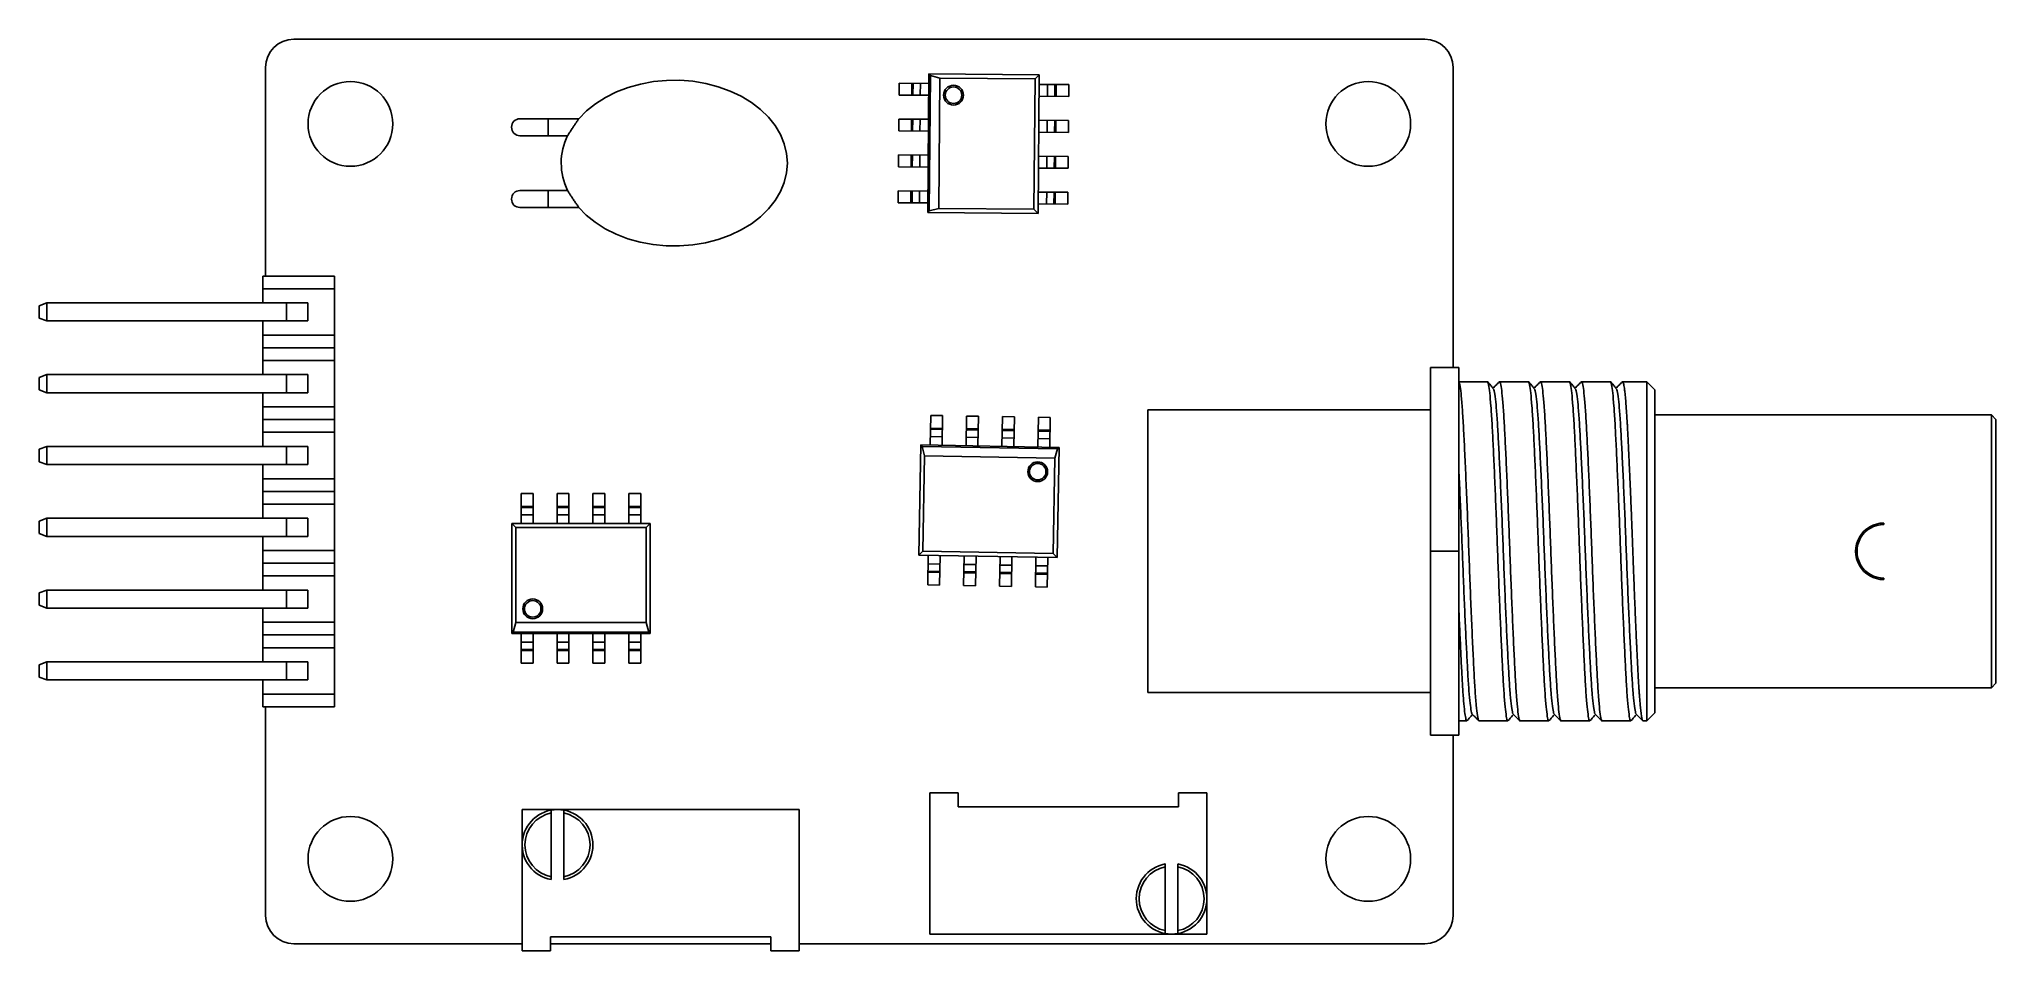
# Model space of a CAD drawing. Header units: millimetres. Extents: x -81 to -11.8, y -14.5 to 17.7.
import ezdxf

# ---------------------------------------------------------------- set-up
doc = ezdxf.new("R2010")
doc.units = ezdxf.units.MM

msp = doc.modelspace()

# ---------------------------------------------------------------- linework, layer by layer
at = {"color": 7, "linetype": 'Continuous', "lineweight": 25}
for p, q in [((-31.969, 17.748), (-71.969, 17.748)), ((-72.969, 16.748), (-72.969, 9.368)), ((-30.969, 6.128), (-30.969, 16.748)), ((-50.562, 15.771), (-50.558, 16.191)), ((-49.508, 16.182), (-50.558, 16.191)), ((-50.112, 15.767), (-50.108, 16.187)), ((-50.072, 15.767), (-50.068, 16.187)), ((-49.812, 15.765), (-49.808, 16.185)), ((-49.548, 11.617), (-49.505, 16.517)), ((-49.451, 16.462), (-49.505, 16.517)), ((-49.505, 16.517), (-45.605, 16.483)), ((-49.493, 11.671), (-49.451, 16.462)), ((-49.451, 16.462), (-49.119, 16.37)), ((-49.119, 16.37), (-49.159, 11.758)), ((-49.119, 16.37), (-45.75, 16.341)), ((-45.791, 11.728), (-45.75, 16.341)), ((-45.75, 16.341), (-45.605, 16.483)), ((-45.648, 11.583), (-45.605, 16.483)), ((-45.608, 16.148), (-44.558, 16.139)), ((-45.312, 15.726), (-45.308, 16.146)), ((-45.052, 15.723), (-45.048, 16.143)), ((-45.012, 15.723), (-45.008, 16.143)), ((-44.562, 15.719), (-44.558, 16.139)), ((-49.512, 15.762), (-50.562, 15.771)), ((-45.612, 15.728), (-44.562, 15.719)), ((-61.891, 14.932), (-63.971, 14.932)), ((-50.573, 14.501), (-50.569, 14.921)), ((-49.519, 14.912), (-50.569, 14.921)), ((-50.123, 14.497), (-50.119, 14.917)), ((-50.083, 14.497), (-50.079, 14.917)), ((-49.823, 14.495), (-49.819, 14.915)), ((-45.619, 14.878), (-44.569, 14.869)), ((-45.323, 14.456), (-45.319, 14.876)), ((-45.063, 14.453), (-45.059, 14.873)), ((-45.023, 14.453), (-45.019, 14.873)), ((-44.573, 14.449), (-44.569, 14.869)), ((-63.971, 14.332), (-62.287, 14.332)), ((-49.523, 14.492), (-50.573, 14.501)), ((-45.623, 14.458), (-44.573, 14.449)), ((-50.584, 13.231), (-50.58, 13.651)), ((-49.534, 13.222), (-50.584, 13.231)), ((-49.53, 13.642), (-50.58, 13.651)), ((-50.134, 13.228), (-50.13, 13.648)), ((-50.094, 13.227), (-50.09, 13.647)), ((-49.834, 13.225), (-49.83, 13.645)), ((-45.634, 13.188), (-44.584, 13.179)), ((-45.63, 13.608), (-44.581, 13.599)), ((-45.334, 13.186), (-45.331, 13.606)), ((-45.074, 13.183), (-45.071, 13.603)), ((-45.034, 13.183), (-45.031, 13.603)), ((-44.584, 13.179), (-44.581, 13.599)), ((-62.287, 12.392), (-63.971, 12.392)), ((-63.971, 11.792), (-61.893, 11.792)), ((-50.595, 11.962), (-50.591, 12.381)), ((-49.545, 11.952), (-50.595, 11.962)), ((-49.541, 12.372), (-50.591, 12.381)), ((-50.145, 11.958), (-50.141, 12.378)), ((-50.105, 11.957), (-50.101, 12.377)), ((-49.845, 11.955), (-49.841, 12.375)), ((-45.645, 11.918), (-44.595, 11.909)), ((-45.642, 12.338), (-44.592, 12.329)), ((-45.345, 11.916), (-45.342, 12.336)), ((-45.085, 11.913), (-45.082, 12.333)), ((-45.045, 11.913), (-45.042, 12.333)), ((-44.595, 11.909), (-44.592, 12.329)), ((-49.493, 11.671), (-49.548, 11.617)), ((-49.548, 11.617), (-45.648, 11.583)), ((-49.159, 11.758), (-49.493, 11.671)), ((-49.159, 11.758), (-45.791, 11.728)), ((-45.791, 11.728), (-45.648, 11.583)), ((-73.069, 9.368), (-73.069, 8.418)), ((-73.069, 9.368), (-70.529, 9.368)), ((-70.529, -5.872), (-70.529, 9.368)), ((-80.979, 8.318), (-80.709, 8.418)), ((-80.979, 7.878), (-80.979, 8.318)), ((-80.709, 8.418), (-80.709, 7.778)), ((-71.479, 8.418), (-80.709, 8.418)), ((-70.529, 8.918), (-73.069, 8.918)), ((-72.229, 7.778), (-72.229, 8.418)), ((-71.479, 8.418), (-71.479, 7.778)), ((-80.979, 7.878), (-80.709, 7.778)), ((-80.709, 7.778), (-71.479, 7.778)), ((-73.069, 7.778), (-73.069, 5.878)), ((-73.069, 7.278), (-70.529, 7.278)), ((-70.529, 6.828), (-73.069, 6.828)), ((-70.529, 6.378), (-73.069, 6.378)), ((-80.979, 5.778), (-80.709, 5.878)), ((-80.979, 5.338), (-80.979, 5.778)), ((-71.479, 5.878), (-80.709, 5.878)), ((-80.709, 5.878), (-80.709, 5.238)), ((-72.229, 5.238), (-72.229, 5.878)), ((-71.479, 5.878), (-71.479, 5.238)), ((-30.769, 6.128), (-31.769, 6.128)), ((-31.769, -6.872), (-31.769, 6.128)), ((-30.769, -6.872), (-30.769, 6.128)), ((-29.756, 5.628), (-30.769, 5.628)), ((-28.306, 5.628), (-29.323, 5.628)), ((-26.856, 5.628), (-27.873, 5.628)), ((-25.406, 5.628), (-26.423, 5.628)), ((-24.981, 5.622), (-24.976, 5.628)), ((-24.114, 5.628), (-24.973, 5.628)), ((-24.114, 5.628), (-24.114, -6.372)), ((-23.829, 5.343), (-24.114, 5.628)), ((-80.979, 5.338), (-80.709, 5.238)), ((-80.709, 5.238), (-71.479, 5.238)), ((-73.069, 5.238), (-73.069, 3.338)), ((-23.829, 5.343), (-23.829, -6.087)), ((-73.069, 4.738), (-70.529, 4.738)), ((-70.529, 4.288), (-73.069, 4.288)), ((-49.463, 3.386), (-49.444, 4.436)), ((-49.444, 4.436), (-49.024, 4.429)), ((-49.043, 3.379), (-49.024, 4.429)), ((-48.193, 3.364), (-48.175, 4.414)), ((-48.175, 4.414), (-47.755, 4.406)), ((-47.773, 3.357), (-47.755, 4.406)), ((-46.923, 3.342), (-46.905, 4.392)), ((-46.905, 4.392), (-46.485, 4.384)), ((-46.503, 3.334), (-46.485, 4.384)), ((-45.653, 3.32), (-45.635, 4.369)), ((-45.635, 4.369), (-45.215, 4.362)), ((-45.233, 3.312), (-45.215, 4.362)), ((-41.769, -5.372), (-41.769, 4.628)), ((-41.769, 4.628), (-31.769, 4.628)), ((-11.929, 4.453), (-23.829, 4.453)), ((-11.929, -5.197), (-11.929, 4.453)), ((-11.769, 4.293), (-11.929, 4.453)), ((-11.769, -5.037), (-11.769, 4.293)), ((-70.529, 3.838), (-73.069, 3.838)), ((-49.457, 3.686), (-49.037, 3.679)), ((-49.453, 3.946), (-49.033, 3.939)), ((-49.452, 3.986), (-49.032, 3.979)), ((-48.188, 3.664), (-47.768, 3.657)), ((-48.183, 3.924), (-47.763, 3.917)), ((-48.182, 3.964), (-47.762, 3.957)), ((-46.918, 3.642), (-46.498, 3.634)), ((-46.913, 3.942), (-46.493, 3.934)), ((-46.913, 3.902), (-46.493, 3.894)), ((-45.648, 3.62), (-45.228, 3.612)), ((-45.643, 3.92), (-45.223, 3.912)), ((-45.643, 3.88), (-45.224, 3.872)), ((-80.979, 3.238), (-80.709, 3.338)), ((-80.979, 2.798), (-80.979, 3.238)), ((-80.979, 2.798), (-80.709, 2.698)), ((-80.709, 3.338), (-80.709, 2.698)), ((-71.479, 3.338), (-80.709, 3.338)), ((-72.229, 2.698), (-72.229, 3.338)), ((-71.479, 3.338), (-71.479, 2.698)), ((-49.798, 3.392), (-49.866, -0.507)), ((-49.744, 3.337), (-49.798, 3.392)), ((-49.798, 3.392), (-44.898, 3.306)), ((-49.661, 3.002), (-49.744, 3.337)), ((-49.744, 3.337), (-44.954, 3.253)), ((-49.661, 3.002), (-49.719, -0.366)), ((-45.049, 2.922), (-49.661, 3.002)), ((-45.049, 2.922), (-45.108, -0.447)), ((-44.954, 3.253), (-45.049, 2.922)), ((-44.898, 3.306), (-44.966, -0.593)), ((-44.954, 3.253), (-44.898, 3.306)), ((-80.709, 2.698), (-71.479, 2.698)), ((-73.069, 2.698), (-73.069, 0.798)), ((-73.069, 2.198), (-70.529, 2.198)), ((-70.529, 1.748), (-73.069, 1.748)), ((-63.93, 0.618), (-63.93, 1.668)), ((-63.51, 1.668), (-63.93, 1.668)), ((-63.51, 0.618), (-63.51, 1.668)), ((-62.66, 0.618), (-62.66, 1.668)), ((-62.24, 1.668), (-62.66, 1.668)), ((-62.24, 0.618), (-62.24, 1.668)), ((-61.39, 0.618), (-61.39, 1.668)), ((-60.97, 1.668), (-61.39, 1.668)), ((-60.97, 0.618), (-60.97, 1.668)), ((-60.12, 0.618), (-60.12, 1.668)), ((-59.7, 1.668), (-60.12, 1.668)), ((-59.7, 0.618), (-59.7, 1.668)), ((-80.979, 0.698), (-80.709, 0.798)), ((-80.979, 0.258), (-80.979, 0.698)), ((-80.709, 0.798), (-80.709, 0.158)), ((-71.479, 0.798), (-80.709, 0.798)), ((-70.529, 1.298), (-73.069, 1.298)), ((-72.229, 0.158), (-72.229, 0.798)), ((-71.479, 0.798), (-71.479, 0.158)), ((-63.51, 1.218), (-63.93, 1.218)), ((-63.51, 1.178), (-63.93, 1.178)), ((-63.51, 0.918), (-63.93, 0.918)), ((-62.24, 1.218), (-62.66, 1.218)), ((-62.24, 1.178), (-62.66, 1.178)), ((-62.24, 0.918), (-62.66, 0.918)), ((-60.97, 1.218), (-61.39, 1.218)), ((-60.97, 1.178), (-61.39, 1.178)), ((-60.97, 0.918), (-61.39, 0.918)), ((-59.7, 1.218), (-60.12, 1.218)), ((-59.7, 1.178), (-60.12, 1.178)), ((-59.7, 0.918), (-60.12, 0.918)), ((-80.979, 0.258), (-80.709, 0.158)), ((-80.709, 0.158), (-71.479, 0.158)), ((-73.069, 0.158), (-73.069, -1.742)), ((-64.265, -3.282), (-64.265, 0.618)), ((-64.121, 0.474), (-64.265, 0.618)), ((-59.365, 0.618), (-64.265, 0.618)), ((-64.121, -2.895), (-64.121, 0.474)), ((-59.508, 0.474), (-64.121, 0.474)), ((-59.508, 0.474), (-59.365, 0.618)), ((-59.508, -2.895), (-59.508, 0.474)), ((-59.365, -3.282), (-59.365, 0.618)), ((-15.729, 0.578), (-15.729, 0.628)), ((-73.069, -0.342), (-70.529, -0.342)), ((-49.719, -0.366), (-49.866, -0.507)), ((-49.866, -0.507), (-44.966, -0.593)), ((-49.719, -0.366), (-45.108, -0.447)), ((-49.531, -0.513), (-49.549, -1.563)), ((-49.111, -0.521), (-49.129, -1.57)), ((-48.261, -0.535), (-48.279, -1.585)), ((-47.841, -0.543), (-47.859, -1.593)), ((-46.991, -0.558), (-47.009, -1.607)), ((-46.571, -0.565), (-46.589, -1.615)), ((-45.721, -0.58), (-45.74, -1.63)), ((-45.301, -0.587), (-45.32, -1.637)), ((-45.108, -0.447), (-44.966, -0.593)), ((-31.769, -0.372), (-30.769, -0.372)), ((-70.529, -0.792), (-73.069, -0.792)), ((-70.529, -1.242), (-73.069, -1.242)), ((-49.541, -1.113), (-49.121, -1.121)), ((-49.54, -1.073), (-49.121, -1.081)), ((-49.536, -0.813), (-49.116, -0.821)), ((-48.271, -1.095), (-47.851, -1.103)), ((-48.271, -1.135), (-47.851, -1.143)), ((-48.266, -0.835), (-47.846, -0.843)), ((-47.002, -1.158), (-46.582, -1.165)), ((-47.001, -1.118), (-46.581, -1.125)), ((-46.996, -0.858), (-46.576, -0.865)), ((-45.732, -1.18), (-45.312, -1.187)), ((-45.731, -1.14), (-45.311, -1.147)), ((-45.727, -0.88), (-45.307, -0.887)), ((-15.729, -1.322), (-15.729, -1.372)), ((-80.979, -1.842), (-80.709, -1.742)), ((-80.979, -2.282), (-80.979, -1.842)), ((-80.709, -1.742), (-80.709, -2.382)), ((-71.479, -1.742), (-80.709, -1.742)), ((-72.229, -2.382), (-72.229, -1.742)), ((-71.479, -1.742), (-71.479, -2.382)), ((-49.549, -1.563), (-49.129, -1.57)), ((-48.279, -1.585), (-47.859, -1.593)), ((-47.009, -1.607), (-46.589, -1.615)), ((-45.74, -1.63), (-45.32, -1.637)), ((-80.979, -2.282), (-80.709, -2.382)), ((-80.709, -2.382), (-71.479, -2.382)), ((-73.069, -2.382), (-73.069, -4.282)), ((-73.069, -2.882), (-70.529, -2.882)), ((-70.529, -3.332), (-73.069, -3.332)), ((-64.21, -3.228), (-64.265, -3.282)), ((-59.365, -3.282), (-64.265, -3.282)), ((-64.21, -3.228), (-64.121, -2.895)), ((-59.419, -3.228), (-64.21, -3.228)), ((-64.121, -2.895), (-59.508, -2.895)), ((-63.93, -3.282), (-63.93, -4.332)), ((-63.51, -3.282), (-63.51, -4.332)), ((-62.66, -3.282), (-62.66, -4.332)), ((-62.24, -3.282), (-62.24, -4.332)), ((-61.39, -3.282), (-61.39, -4.332)), ((-60.97, -3.282), (-60.97, -4.332)), ((-60.12, -3.282), (-60.12, -4.332)), ((-59.7, -3.282), (-59.7, -4.332)), ((-59.508, -2.895), (-59.419, -3.228)), ((-59.419, -3.228), (-59.365, -3.282)), ((-70.529, -3.782), (-73.069, -3.782)), ((-63.51, -3.582), (-63.93, -3.582)), ((-63.51, -3.842), (-63.93, -3.842)), ((-63.51, -3.882), (-63.93, -3.882)), ((-62.24, -3.582), (-62.66, -3.582)), ((-62.24, -3.842), (-62.66, -3.842)), ((-62.24, -3.882), (-62.66, -3.882)), ((-60.97, -3.582), (-61.39, -3.582)), ((-60.97, -3.842), (-61.39, -3.842)), ((-60.97, -3.882), (-61.39, -3.882)), ((-59.7, -3.582), (-60.12, -3.582)), ((-59.7, -3.842), (-60.12, -3.842)), ((-59.7, -3.882), (-60.12, -3.882)), ((-80.979, -4.382), (-80.709, -4.282)), ((-80.979, -4.822), (-80.979, -4.382)), ((-80.979, -4.822), (-80.709, -4.922)), ((-80.709, -4.282), (-80.709, -4.922)), ((-71.479, -4.282), (-80.709, -4.282)), ((-72.229, -4.922), (-72.229, -4.282)), ((-71.479, -4.282), (-71.479, -4.922)), ((-63.51, -4.332), (-63.93, -4.332)), ((-62.24, -4.332), (-62.66, -4.332)), ((-60.97, -4.332), (-61.39, -4.332)), ((-59.7, -4.332), (-60.12, -4.332)), ((-80.709, -4.922), (-71.479, -4.922)), ((-73.069, -4.922), (-73.069, -5.872)), ((-73.069, -5.422), (-70.529, -5.422)), ((-41.769, -5.372), (-31.769, -5.372)), ((-11.929, -5.197), (-23.829, -5.197)), ((-11.769, -5.037), (-11.929, -5.197)), ((-70.529, -5.872), (-73.069, -5.872)), ((-72.969, -5.872), (-72.969, -13.252)), ((-23.829, -6.087), (-24.114, -6.372)), ((-31.769, -6.872), (-30.769, -6.872)), ((-30.969, -13.252), (-30.969, -6.872)), ((-30.769, -6.372), (-30.48, -6.372)), ((-30.048, -6.372), (-29.03, -6.372)), ((-28.598, -6.372), (-27.58, -6.372)), ((-27.148, -6.372), (-26.13, -6.372)), ((-25.698, -6.372), (-24.68, -6.372)), ((-24.248, -6.372), (-24.114, -6.372)), ((-49.474, -8.913), (-49.474, -13.913)), ((-48.474, -8.913), (-49.474, -8.913)), ((-48.474, -9.413), (-48.474, -8.913)), ((-39.674, -8.913), (-40.674, -8.913)), ((-40.674, -9.413), (-40.674, -8.913)), ((-39.674, -8.913), (-39.674, -13.913)), ((-63.894, -14.507), (-63.894, -9.507)), ((-63.894, -9.507), (-54.094, -9.507)), ((-62.866, -9.629), (-62.866, -11.885)), ((-62.421, -11.885), (-62.421, -9.629)), ((-54.094, -14.507), (-54.094, -9.507)), ((-48.474, -9.413), (-40.674, -9.413)), ((-41.146, -11.535), (-41.146, -13.791)), ((-40.701, -13.791), (-40.701, -11.535)), ((-71.969, -14.252), (-63.894, -14.252)), ((-63.894, -14.507), (-62.894, -14.507)), ((-55.094, -14.007), (-62.894, -14.007)), ((-62.894, -14.007), (-62.894, -14.507)), ((-62.894, -14.252), (-55.094, -14.252)), ((-55.094, -14.007), (-55.094, -14.507)), ((-55.094, -14.507), (-54.094, -14.507)), ((-54.094, -14.252), (-31.969, -14.252)), ((-39.674, -13.913), (-49.474, -13.913))]:
    msp.add_line(p, q, dxfattribs=at)
at = {"color": 8, "linetype": 'Continuous', "lineweight": 25}
for p, q in [((-62.971, 14.332), (-62.971, 14.932)), ((-62.971, 11.792), (-62.971, 12.392))]:
    msp.add_line(p, q, dxfattribs=at)
at = {"color": 7, "linetype": 'Continuous', "lineweight": 25, "flags": 128}
for points in [[(-54.513, 13.362), (-54.54, 13.705), (-54.622, 14.043), (-54.757, 14.372), (-54.944, 14.687), (-55.179, 14.983), (-55.461, 15.258), (-55.784, 15.506), (-56.144, 15.725), (-56.537, 15.912), (-56.958, 16.064), (-57.399, 16.179), (-57.856, 16.255), (-58.321, 16.291), (-58.79, 16.287), (-59.254, 16.244), (-59.708, 16.16), (-60.146, 16.039), (-60.562, 15.88), (-60.949, 15.688), (-61.303, 15.463), (-61.619, 15.209), (-61.892, 14.931)], [(-61.898, 11.8), (-61.626, 11.521), (-61.31, 11.267), (-60.957, 11.041), (-60.569, 10.847), (-60.154, 10.688), (-59.716, 10.566), (-59.261, 10.482), (-58.796, 10.437), (-58.327, 10.433), (-57.861, 10.469), (-57.404, 10.545), (-56.962, 10.659), (-56.541, 10.811), (-56.147, 10.998), (-55.786, 11.217), (-55.463, 11.465), (-55.181, 11.74), (-54.945, 12.037), (-54.758, 12.352), (-54.622, 12.681), (-54.54, 13.019), (-54.513, 13.362)]]:
    msp.add_lwpolyline(points, dxfattribs=at)
at = {"color": 7, "linetype": 'Continuous', "lineweight": 25}
for centre, radius in [((-69.969, 14.748), 1.5), ((-48.637, 15.765), 0.35), ((-48.637, 15.765), 0.292), ((-33.969, 14.748), 1.5), ((-45.658, 2.445), 0.35), ((-45.658, 2.445), 0.292), ((-63.52, -2.407), 0.35), ((-63.52, -2.407), 0.292), ((-69.969, -11.252), 1.5), ((-33.969, -11.252), 1.5)]:
    msp.add_circle(centre, radius, dxfattribs=at)
for centre, radius, start, end in [((-71.969, 16.748), 1, 90, 180), ((-31.969, 16.748), 1, 0, 90), ((-63.971, 14.632), 0.3, 90, 270), ((-60.271, 13.353), 2.242, 154.02419, 179.76197), ((-60.272, 13.371), 2.24, 180.23276, 205.78171), ((-63.971, 12.092), 0.3, 90, 270), ((-15.729, -0.372), 1, 90.00092, 270.00092), ((-15.729, -0.372), 0.95, 90.00092, 270.00092), ((-62.644, -10.757), 1.25, 280.25062, 259.74938), ((-62.644, -10.757), 1.15, 101.15294, 258.84706), ((-62.644, -10.757), 1.15, 281.15294, 78.84706), ((-40.924, -12.663), 1.25, 100.25062, 79.74938), ((-40.924, -12.663), 1.15, 101.15294, 258.84706), ((-40.924, -12.663), 1.15, 281.15294, 78.84706), ((-71.969, -13.252), 1, 180, 270), ((-31.969, -13.252), 1, 270, 0)]:
    msp.add_arc(centre, radius, start, end, dxfattribs=at)
for points, knots in [([(-61.891, 14.932), (-61.893, 14.93), (-61.896, 14.925), (-61.923, 14.886), (-61.964, 14.827), (-62.02, 14.744), (-62.091, 14.639), (-62.166, 14.523), (-62.229, 14.425), (-62.269, 14.361), (-62.287, 14.332), (-62.286, 14.335), (-62.285, 14.336)], [0, 0, 0, 0, 0.0849, 0.169559, 0.260079, 0.366288, 0.490607, 0.628296, 0.765095, 0.86301, 0.961375, 1, 1, 1, 1]), ([(-62.287, 12.392), (-62.286, 12.39), (-62.282, 12.384), (-62.257, 12.344), (-62.219, 12.283), (-62.165, 12.2), (-62.097, 12.096), (-62.021, 11.982), (-61.955, 11.885), (-61.911, 11.821), (-61.891, 11.792), (-61.893, 11.795), (-61.893, 11.796)], [0, 0, 0, 0, 0.086557, 0.172919, 0.264188, 0.368698, 0.489568, 0.624885, 0.763651, 0.862501, 0.961918, 1, 1, 1, 1]), ([(-30.769, 5.627), (-30.756, 5.603), (-30.729, 5.554), (-30.686, 5.238), (-30.644, 4.753), (-30.603, 4.104), (-30.564, 3.317), (-30.521, 2.407), (-30.479, 1.401), (-30.436, 0.345), (-30.398, -0.728), (-30.356, -1.793), (-30.314, -2.821), (-30.271, -3.767), (-30.231, -4.598), (-30.191, -5.294), (-30.149, -5.842), (-30.106, -6.197), (-30.075, -6.365), (-30.059, -6.354), (-30.056, -6.352)], [0, 0, 0, 0, 0.057576, 0.116184, 0.174883, 0.232721, 0.289831, 0.348152, 0.40693, 0.465206, 0.522288, 0.580187, 0.638903, 0.697483, 0.75499, 0.812343, 0.870856, 0.929602, 0.987626, 1, 1, 1, 1]), ([(-29.03, -6.361), (-29.032, -6.365), (-29.047, -6.392), (-29.075, -6.275), (-29.115, -6), (-29.156, -5.539), (-29.196, -4.934), (-29.233, -4.198), (-29.273, -3.347), (-29.314, -2.4), (-29.355, -1.397), (-29.393, -0.372), (-29.431, 0.653), (-29.472, 1.656), (-29.513, 2.603), (-29.553, 3.454), (-29.59, 4.19), (-29.63, 4.795), (-29.671, 5.256), (-29.712, 5.532), (-29.739, 5.648), (-29.754, 5.621), (-29.756, 5.617)], [0, 0, 0, 0, 0.007866, 0.062106, 0.117276, 0.172561, 0.227138, 0.280827, 0.335559, 0.39088, 0.445962, 0.5, 0.554038, 0.60912, 0.664441, 0.719173, 0.772862, 0.827439, 0.882724, 0.937894, 0.992134, 1, 1, 1, 1]), ([(-29.544, 5.391), (-29.578, 5.43), (-29.645, 5.507), (-29.713, 5.584), (-29.746, 5.623)], [0, 0, 0, 0, 0.499995, 1, 1, 1, 1]), ([(-29.331, 5.624), (-29.37, 5.585), (-29.444, 5.511), (-29.518, 5.437), (-29.554, 5.402)], [0, 0, 0, 0, 0.52095, 1, 1, 1, 1]), ([(-29.323, 5.617), (-29.321, 5.621), (-29.307, 5.648), (-29.279, 5.532), (-29.238, 5.256), (-29.197, 4.795), (-29.157, 4.19), (-29.12, 3.454), (-29.08, 2.603), (-29.039, 1.656), (-28.998, 0.653), (-28.96, -0.372), (-28.922, -1.397), (-28.881, -2.4), (-28.84, -3.347), (-28.8, -4.198), (-28.763, -4.934), (-28.724, -5.539), (-28.683, -6), (-28.642, -6.275), (-28.614, -6.392), (-28.599, -6.365), (-28.598, -6.361)], [0, 0, 0, 0, 0.007866, 0.062106, 0.117276, 0.172561, 0.227138, 0.280827, 0.335559, 0.39088, 0.445962, 0.5, 0.554038, 0.60912, 0.664441, 0.719173, 0.772862, 0.827439, 0.882724, 0.937894, 0.992134, 1, 1, 1, 1]), ([(-27.58, -6.361), (-27.582, -6.365), (-27.597, -6.392), (-27.625, -6.275), (-27.665, -6), (-27.706, -5.539), (-27.746, -4.934), (-27.783, -4.198), (-27.823, -3.347), (-27.864, -2.4), (-27.905, -1.397), (-27.943, -0.372), (-27.981, 0.653), (-28.022, 1.657), (-28.063, 2.603), (-28.103, 3.454), (-28.14, 4.19), (-28.18, 4.795), (-28.221, 5.256), (-28.262, 5.532), (-28.289, 5.648), (-28.304, 5.621), (-28.306, 5.618)], [0, 0, 0, 0, 0.007866, 0.062106, 0.117276, 0.172561, 0.227138, 0.280827, 0.335559, 0.39088, 0.445962, 0.5, 0.554038, 0.60912, 0.664441, 0.719173, 0.772862, 0.827439, 0.882724, 0.937894, 0.992134, 1, 1, 1, 1]), ([(-28.094, 5.391), (-28.128, 5.43), (-28.195, 5.507), (-28.263, 5.584), (-28.296, 5.623)], [0, 0, 0, 0, 0.499995, 1, 1, 1, 1]), ([(-27.881, 5.624), (-27.92, 5.585), (-27.994, 5.511), (-28.068, 5.437), (-28.104, 5.402)], [0, 0, 0, 0, 0.52095, 1, 1, 1, 1]), ([(-27.873, 5.618), (-27.871, 5.621), (-27.857, 5.648), (-27.829, 5.532), (-27.788, 5.256), (-27.747, 4.795), (-27.707, 4.19), (-27.67, 3.454), (-27.63, 2.603), (-27.589, 1.657), (-27.548, 0.653), (-27.51, -0.372), (-27.472, -1.397), (-27.431, -2.4), (-27.39, -3.347), (-27.35, -4.198), (-27.313, -4.934), (-27.274, -5.539), (-27.233, -6), (-27.192, -6.275), (-27.164, -6.392), (-27.149, -6.365), (-27.148, -6.361)], [0, 0, 0, 0, 0.007866, 0.062106, 0.117276, 0.172561, 0.227138, 0.280827, 0.335559, 0.39088, 0.445962, 0.5, 0.554038, 0.60912, 0.664441, 0.719173, 0.772862, 0.827439, 0.882724, 0.937894, 0.992134, 1, 1, 1, 1]), ([(-26.13, -6.361), (-26.132, -6.364), (-26.147, -6.392), (-26.175, -6.275), (-26.215, -6), (-26.256, -5.539), (-26.296, -4.934), (-26.333, -4.198), (-26.373, -3.347), (-26.414, -2.4), (-26.455, -1.397), (-26.493, -0.372), (-26.531, 0.653), (-26.572, 1.657), (-26.613, 2.603), (-26.653, 3.454), (-26.69, 4.19), (-26.73, 4.795), (-26.771, 5.256), (-26.812, 5.532), (-26.839, 5.648), (-26.854, 5.621), (-26.856, 5.618)], [0, 0, 0, 0, 0.007866, 0.062106, 0.117276, 0.172561, 0.227138, 0.280827, 0.335559, 0.39088, 0.445962, 0.5, 0.554038, 0.60912, 0.664441, 0.719173, 0.772862, 0.827439, 0.882724, 0.937894, 0.992134, 1, 1, 1, 1]), ([(-26.644, 5.391), (-26.678, 5.43), (-26.745, 5.507), (-26.813, 5.584), (-26.846, 5.623)], [0, 0, 0, 0, 0.499995, 1, 1, 1, 1]), ([(-26.431, 5.624), (-26.47, 5.585), (-26.544, 5.511), (-26.618, 5.437), (-26.654, 5.402)], [0, 0, 0, 0, 0.52095, 1, 1, 1, 1]), ([(-26.423, 5.618), (-26.421, 5.621), (-26.407, 5.648), (-26.379, 5.532), (-26.338, 5.256), (-26.297, 4.795), (-26.257, 4.19), (-26.22, 3.454), (-26.18, 2.603), (-26.139, 1.657), (-26.098, 0.653), (-26.06, -0.372), (-26.022, -1.397), (-25.981, -2.4), (-25.94, -3.347), (-25.9, -4.198), (-25.863, -4.934), (-25.824, -5.539), (-25.783, -6), (-25.742, -6.275), (-25.714, -6.392), (-25.699, -6.364), (-25.698, -6.361)], [0, 0, 0, 0, 0.0078664, 0.0621061, 0.1172756, 0.1725611, 0.2271383, 0.2808273, 0.3355592, 0.39088, 0.4459623, 0.5, 0.5540377, 0.60912, 0.6644408, 0.7191727, 0.7728617, 0.8274389, 0.8827244, 0.9378939, 0.9921336, 1, 1, 1, 1]), ([(-24.68, -6.361), (-24.682, -6.364), (-24.697, -6.392), (-24.725, -6.275), (-24.765, -6), (-24.806, -5.538), (-24.846, -4.934), (-24.883, -4.198), (-24.923, -3.347), (-24.964, -2.4), (-25.005, -1.397), (-25.043, -0.372), (-25.081, 0.653), (-25.122, 1.657), (-25.163, 2.603), (-25.203, 3.454), (-25.24, 4.19), (-25.28, 4.795), (-25.321, 5.256), (-25.362, 5.532), (-25.389, 5.648), (-25.404, 5.621), (-25.406, 5.618)], [0, 0, 0, 0, 0.007866, 0.062106, 0.117276, 0.172561, 0.227138, 0.280827, 0.335559, 0.39088, 0.445962, 0.5, 0.554038, 0.60912, 0.664441, 0.719173, 0.772862, 0.827439, 0.882724, 0.937894, 0.992134, 1, 1, 1, 1]), ([(-25.194, 5.391), (-25.228, 5.43), (-25.295, 5.507), (-25.363, 5.584), (-25.396, 5.623)], [0, 0, 0, 0, 0.4999946, 1, 1, 1, 1]), ([(-24.98, 5.625), (-25.019, 5.587), (-25.093, 5.512), (-25.168, 5.438), (-25.204, 5.402)], [0, 0, 0, 0, 0.52082, 1, 1, 1, 1]), ([(-24.973, 5.626), (-24.97, 5.626), (-24.963, 5.625), (-24.952, 5.603), (-24.939, 5.564), (-24.925, 5.498), (-24.909, 5.4), (-24.89, 5.248), (-24.869, 5.042), (-24.849, 4.796), (-24.833, 4.573), (-24.821, 4.396), (-24.812, 4.245), (-24.803, 4.09), (-24.793, 3.903), (-24.784, 3.732), (-24.778, 3.596), (-24.773, 3.498), (-24.768, 3.395), (-24.763, 3.288), (-24.757, 3.177), (-24.753, 3.083), (-24.748, 2.976), (-24.741, 2.825), (-24.732, 2.631), (-24.722, 2.419), (-24.713, 2.212), (-24.703, 1.973), (-24.691, 1.701), (-24.674, 1.292), (-24.653, 0.771), (-24.63, 0.166), (-24.613, -0.288), (-24.601, -0.617), (-24.593, -0.846), (-24.583, -1.09), (-24.573, -1.349), (-24.563, -1.621), (-24.551, -1.906), (-24.534, -2.328), (-24.513, -2.818), (-24.492, -3.305), (-24.478, -3.616), (-24.467, -3.836), (-24.458, -4.037), (-24.447, -4.268), (-24.434, -4.515), (-24.422, -4.748), (-24.41, -4.961), (-24.4, -5.135), (-24.389, -5.293), (-24.378, -5.458), (-24.363, -5.646), (-24.346, -5.845), (-24.328, -6.011), (-24.312, -6.137), (-24.299, -6.223), (-24.287, -6.286), (-24.275, -6.329), (-24.265, -6.354), (-24.256, -6.371), (-24.25, -6.368), (-24.248, -6.366)], [0, 0, 0, 0, 0.014445, 0.029887, 0.047355, 0.066851, 0.088374, 0.111922, 0.144775, 0.172073, 0.193816, 0.210002, 0.219641, 0.232211, 0.247714, 0.263248, 0.269958, 0.276842, 0.283901, 0.291135, 0.298543, 0.306125, 0.309482, 0.319302, 0.334865, 0.345514, 0.357797, 0.371714, 0.387263, 0.404446, 0.440346, 0.472649, 0.501355, 0.512703, 0.52489, 0.537915, 0.551779, 0.566481, 0.582021, 0.5984, 0.636349, 0.665379, 0.685485, 0.694381, 0.707645, 0.725148, 0.741652, 0.760519, 0.777886, 0.792767, 0.804666, 0.82043, 0.840058, 0.863549, 0.890903, 0.910493, 0.92874, 0.945644, 0.961206, 0.975425, 0.988301, 1, 1, 1, 1]), ([(-28.838, -6.115), (-28.845, -6.11), (-28.866, -6.096), (-28.902, -5.872), (-28.945, -5.464), (-28.987, -4.887), (-29.025, -4.173), (-29.067, -3.337), (-29.109, -2.398), (-29.152, -1.398), (-29.192, -0.372), (-29.231, 0.654), (-29.274, 1.655), (-29.316, 2.593), (-29.358, 3.43), (-29.396, 4.143), (-29.438, 4.72), (-29.481, 5.128), (-29.517, 5.351), (-29.537, 5.365), (-29.544, 5.369)], [0, 0, 0, 0, 0.033188, 0.091908, 0.151016, 0.209554, 0.26693, 0.325237, 0.384305, 0.443182, 0.500934, 0.558686, 0.617563, 0.676632, 0.734938, 0.792314, 0.850852, 0.90996, 0.96868, 1, 1, 1, 1]), ([(-27.388, -6.115), (-27.395, -6.11), (-27.416, -6.096), (-27.452, -5.872), (-27.495, -5.464), (-27.537, -4.887), (-27.575, -4.173), (-27.617, -3.337), (-27.659, -2.398), (-27.702, -1.397), (-27.742, -0.372), (-27.781, 0.654), (-27.824, 1.655), (-27.866, 2.593), (-27.908, 3.43), (-27.946, 4.143), (-27.988, 4.72), (-28.031, 5.128), (-28.067, 5.351), (-28.087, 5.365), (-28.094, 5.369)], [0, 0, 0, 0, 0.033188, 0.091908, 0.151016, 0.209554, 0.26693, 0.325237, 0.384305, 0.443182, 0.500934, 0.558686, 0.617563, 0.676632, 0.734938, 0.792314, 0.850852, 0.90996, 0.96868, 1, 1, 1, 1]), ([(-25.938, -6.114), (-25.945, -6.11), (-25.966, -6.096), (-26.002, -5.872), (-26.045, -5.464), (-26.087, -4.887), (-26.125, -4.173), (-26.167, -3.337), (-26.209, -2.398), (-26.252, -1.397), (-26.292, -0.372), (-26.331, 0.654), (-26.374, 1.655), (-26.416, 2.594), (-26.458, 3.43), (-26.496, 4.143), (-26.538, 4.72), (-26.581, 5.128), (-26.617, 5.351), (-26.637, 5.365), (-26.644, 5.369)], [0, 0, 0, 0, 0.033188, 0.091908, 0.151016, 0.209554, 0.26693, 0.325237, 0.384305, 0.443182, 0.500934, 0.558686, 0.617563, 0.676632, 0.734938, 0.792314, 0.850852, 0.90996, 0.96868, 1, 1, 1, 1]), ([(-24.488, -6.114), (-24.495, -6.11), (-24.516, -6.096), (-24.552, -5.872), (-24.595, -5.463), (-24.637, -4.887), (-24.675, -4.173), (-24.717, -3.337), (-24.759, -2.398), (-24.802, -1.397), (-24.842, -0.372), (-24.881, 0.654), (-24.924, 1.655), (-24.966, 2.594), (-25.008, 3.43), (-25.046, 4.143), (-25.088, 4.72), (-25.131, 5.128), (-25.167, 5.351), (-25.187, 5.365), (-25.194, 5.369)], [0, 0, 0, 0, 0.033188, 0.091908, 0.151016, 0.209554, 0.26693, 0.325237, 0.384305, 0.443182, 0.500934, 0.558686, 0.617563, 0.676632, 0.734938, 0.792314, 0.850852, 0.90996, 0.96868, 1, 1, 1, 1]), ([(-30.288, -6.123), (-30.29, -6.124), (-30.305, -6.133), (-30.334, -5.987), (-30.375, -5.678), (-30.416, -5.198), (-30.454, -4.588), (-30.491, -3.857), (-30.531, -3.022), (-30.572, -2.103), (-30.612, -1.14), (-30.649, -0.161), (-30.688, 0.812), (-30.729, 1.766), (-30.756, 2.348), (-30.769, 2.639)], [0, 0, 0, 0, 0.016315, 0.098051, 0.180836, 0.263456, 0.344711, 0.425317, 0.507599, 0.590466, 0.672696, 0.753246, 0.834583, 0.917236, 1, 1, 1, 1]), ([(-30.48, -6.36), (-30.483, -6.364), (-30.497, -6.383), (-30.522, -6.284), (-30.558, -6.057), (-30.594, -5.684), (-30.63, -5.195), (-30.663, -4.599), (-30.697, -3.908), (-30.733, -3.132), (-30.757, -2.561), (-30.769, -2.274)], [0, 0, 0, 0, 0.027624, 0.148082, 0.270457, 0.393349, 0.515321, 0.63501, 0.754971, 0.877095, 1, 1, 1, 1]), ([(-30.471, -6.367), (-30.438, -6.328), (-30.373, -6.254), (-30.309, -6.181), (-30.278, -6.145)], [0, 0, 0, 0, 0.523383, 1, 1, 1, 1]), ([(-30.287, -6.136), (-30.269, -6.154), (-30.242, -6.181), (-30.203, -6.22), (-30.163, -6.26), (-30.113, -6.311), (-30.075, -6.348), (-30.056, -6.368)], [0, 0, 0, 0, 0.257307, 0.377272, 0.493715, 0.736943, 1, 1, 1, 1]), ([(-29.021, -6.366), (-28.987, -6.328), (-28.923, -6.254), (-28.859, -6.18), (-28.828, -6.145)], [0, 0, 0, 0, 0.524234, 1, 1, 1, 1]), ([(-28.837, -6.136), (-28.799, -6.175), (-28.722, -6.252), (-28.644, -6.329), (-28.606, -6.368)], [0, 0, 0, 0, 0.499996, 1, 1, 1, 1]), ([(-27.571, -6.366), (-27.537, -6.328), (-27.473, -6.254), (-27.409, -6.18), (-27.378, -6.145)], [0, 0, 0, 0, 0.524234, 1, 1, 1, 1]), ([(-27.387, -6.136), (-27.349, -6.175), (-27.272, -6.252), (-27.194, -6.329), (-27.156, -6.368)], [0, 0, 0, 0, 0.499996, 1, 1, 1, 1]), ([(-26.121, -6.366), (-26.087, -6.328), (-26.023, -6.254), (-25.959, -6.18), (-25.928, -6.145)], [0, 0, 0, 0, 0.524234, 1, 1, 1, 1]), ([(-25.937, -6.136), (-25.899, -6.175), (-25.822, -6.252), (-25.744, -6.329), (-25.706, -6.368)], [0, 0, 0, 0, 0.499996, 1, 1, 1, 1]), ([(-24.671, -6.366), (-24.637, -6.328), (-24.573, -6.254), (-24.509, -6.18), (-24.478, -6.145)], [0, 0, 0, 0, 0.524234, 1, 1, 1, 1]), ([(-24.487, -6.136), (-24.449, -6.175), (-24.371, -6.253), (-24.293, -6.33), (-24.254, -6.369)], [0, 0, 0, 0, 0.499996, 1, 1, 1, 1]), ([(-62.866, -9.527), (-62.866, -9.527), (-62.866, -9.528), (-62.866, -9.529), (-62.866, -9.532), (-62.866, -9.536), (-62.866, -9.542), (-62.866, -9.548), (-62.866, -9.555), (-62.866, -9.564), (-62.866, -9.573), (-62.866, -9.583), (-62.866, -9.593), (-62.866, -9.604), (-62.866, -9.616), (-62.866, -9.627), (-62.866, -9.628), (-62.866, -9.628), (-62.866, -9.629)], [0.0003493292, 0.0003493292, 0.0003493292, 0.0003493292, 0.0003712752, 0.0003712752, 0.0003712752, 0.0004043265, 0.0004043265, 0.0004043265, 0.000437574, 0.000437574, 0.000437574, 0.0004712783, 0.0004712783, 0.0004712783, 0.0005055537, 0.0005055537, 0.0005055537, 0.0005070854, 0.0005070854, 0.0005070854, 0.0005070854]), ([(-62.421, -9.629), (-62.421, -9.625), (-62.421, -9.621), (-62.421, -9.617), (-62.421, -9.606), (-62.421, -9.594), (-62.421, -9.584), (-62.421, -9.573), (-62.421, -9.564), (-62.421, -9.555), (-62.421, -9.547), (-62.421, -9.541), (-62.421, -9.536), (-62.421, -9.531), (-62.421, -9.528), (-62.421, -9.527), (-62.421, -9.527), (-62.421, -9.527), (-62.421, -9.527)], [0.0001244207, 0.0001244207, 0.0001244207, 0.0001244207, 0.0001359208, 0.0001359208, 0.0001359208, 0.0001708165, 0.0001708165, 0.0001708165, 0.000205478, 0.000205478, 0.000205478, 0.00023961, 0.00023961, 0.00023961, 0.0002731647, 0.0002731647, 0.0002731647, 0.0002821319, 0.0002821319, 0.0002821319, 0.0002821319]), ([(-41.146, -11.433), (-41.146, -11.433), (-41.146, -11.433), (-41.146, -11.433), (-41.146, -11.434), (-41.146, -11.435), (-41.146, -11.437), (-41.146, -11.441), (-41.146, -11.446), (-41.146, -11.453), (-41.146, -11.459), (-41.146, -11.468), (-41.146, -11.477), (-41.146, -11.486), (-41.146, -11.497), (-41.146, -11.508), (-41.146, -11.516), (-41.146, -11.526), (-41.146, -11.535)], [0.0006015851, 0.0006015851, 0.0006015851, 0.0006015851, 0.00061141, 0.00061141, 0.00061141, 0.0006313102, 0.0006313102, 0.0006313102, 0.0006648029, 0.0006648029, 0.0006648029, 0.0006982711, 0.0006982711, 0.0006982711, 0.0007321102, 0.0007321102, 0.0007321102, 0.0007591866, 0.0007591866, 0.0007591866, 0.0007591866]), ([(-40.701, -11.535), (-40.701, -11.534), (-40.701, -11.533), (-40.701, -11.532), (-40.701, -11.52), (-40.701, -11.509), (-40.701, -11.498), (-40.701, -11.487), (-40.701, -11.477), (-40.701, -11.468), (-40.701, -11.459), (-40.701, -11.452), (-40.701, -11.446), (-40.701, -11.442), (-40.701, -11.439), (-40.701, -11.437), (-40.701, -11.434), (-40.701, -11.433), (-40.701, -11.433)], [0.0005036443, 0.0005036443, 0.0005036443, 0.0005036443, 0.0005062518, 0.0005062518, 0.0005062518, 0.0005411454, 0.0005411454, 0.0005411454, 0.0005759111, 0.0005759111, 0.0005759111, 0.0006102007, 0.0006102007, 0.0006102007, 0.0006314154, 0.0006314154, 0.0006314154, 0.0006613177, 0.0006613177, 0.0006613177, 0.0006613177]), ([(-62.866, -11.885), (-62.866, -11.886), (-62.866, -11.887), (-62.866, -11.888), (-62.866, -11.899), (-62.866, -11.911), (-62.866, -11.922), (-62.866, -11.933), (-62.866, -11.943), (-62.866, -11.952), (-62.866, -11.961), (-62.866, -11.968), (-62.866, -11.974), (-62.866, -11.977), (-62.866, -11.98), (-62.866, -11.982), (-62.866, -11.985), (-62.866, -11.987), (-62.866, -11.987)], [0.0005036443, 0.0005036443, 0.0005036443, 0.0005036443, 0.0005062518, 0.0005062518, 0.0005062518, 0.0005411454, 0.0005411454, 0.0005411454, 0.0005759111, 0.0005759111, 0.0005759111, 0.0006102007, 0.0006102007, 0.0006102007, 0.0006314154, 0.0006314154, 0.0006314154, 0.0006613177, 0.0006613177, 0.0006613177, 0.0006613177]), ([(-62.421, -11.987), (-62.421, -11.987), (-62.421, -11.987), (-62.421, -11.986), (-62.421, -11.986), (-62.421, -11.984), (-62.421, -11.982), (-62.421, -11.979), (-62.421, -11.974), (-62.421, -11.967), (-62.421, -11.96), (-62.421, -11.952), (-62.421, -11.943), (-62.421, -11.934), (-62.421, -11.923), (-62.421, -11.912), (-62.421, -11.903), (-62.421, -11.894), (-62.421, -11.885)], [0.0006015851, 0.0006015851, 0.0006015851, 0.0006015851, 0.00061141, 0.00061141, 0.00061141, 0.0006313102, 0.0006313102, 0.0006313102, 0.0006648029, 0.0006648029, 0.0006648029, 0.0006982711, 0.0006982711, 0.0006982711, 0.0007321102, 0.0007321102, 0.0007321102, 0.0007591866, 0.0007591866, 0.0007591866, 0.0007591866]), ([(-41.146, -13.791), (-41.146, -13.795), (-41.146, -13.799), (-41.146, -13.803), (-41.146, -13.814), (-41.146, -13.826), (-41.146, -13.836), (-41.146, -13.847), (-41.146, -13.856), (-41.146, -13.864), (-41.146, -13.872), (-41.146, -13.879), (-41.146, -13.884), (-41.146, -13.888), (-41.146, -13.891), (-41.146, -13.892), (-41.146, -13.893), (-41.146, -13.893), (-41.146, -13.893)], [0.0001244207, 0.0001244207, 0.0001244207, 0.0001244207, 0.0001359208, 0.0001359208, 0.0001359208, 0.0001708165, 0.0001708165, 0.0001708165, 0.000205478, 0.000205478, 0.000205478, 0.00023961, 0.00023961, 0.00023961, 0.0002731647, 0.0002731647, 0.0002731647, 0.0002821319, 0.0002821319, 0.0002821319, 0.0002821319]), ([(-40.701, -13.893), (-40.701, -13.893), (-40.701, -13.892), (-40.701, -13.89), (-40.701, -13.888), (-40.701, -13.884), (-40.701, -13.878), (-40.701, -13.872), (-40.701, -13.864), (-40.701, -13.856), (-40.701, -13.847), (-40.701, -13.837), (-40.701, -13.826), (-40.701, -13.816), (-40.701, -13.804), (-40.701, -13.793), (-40.701, -13.792), (-40.701, -13.792), (-40.701, -13.791)], [0.0003493292, 0.0003493292, 0.0003493292, 0.0003493292, 0.0003712752, 0.0003712752, 0.0003712752, 0.0004043265, 0.0004043265, 0.0004043265, 0.000437574, 0.000437574, 0.000437574, 0.0004712783, 0.0004712783, 0.0004712783, 0.0005055537, 0.0005055537, 0.0005055537, 0.0005070854, 0.0005070854, 0.0005070854, 0.0005070854])]:
    msp.add_open_spline(points, degree=3, knots=knots, dxfattribs=at)

doc.saveas('drawing.dxf')
